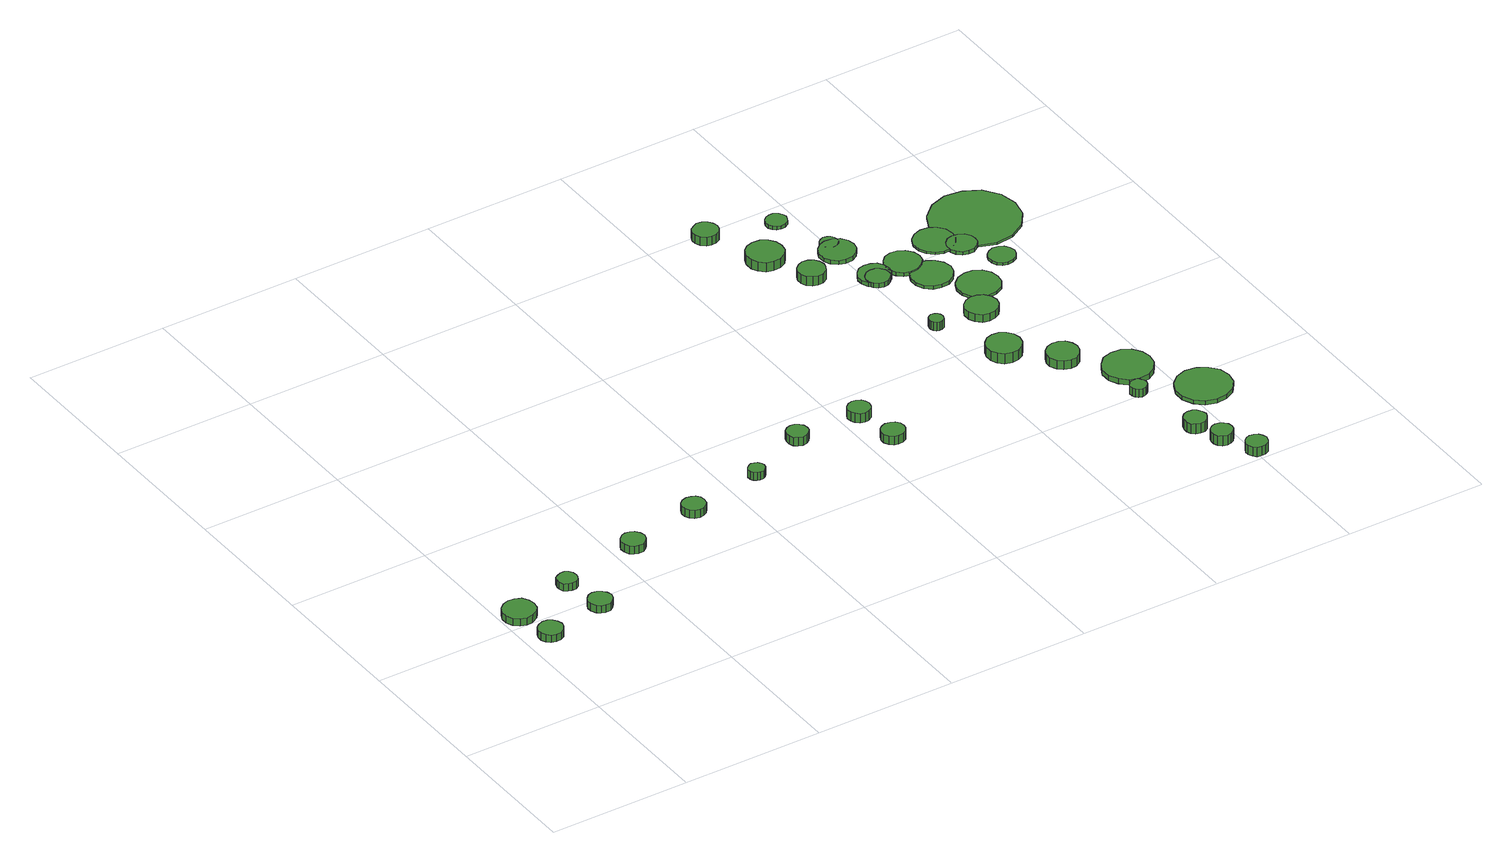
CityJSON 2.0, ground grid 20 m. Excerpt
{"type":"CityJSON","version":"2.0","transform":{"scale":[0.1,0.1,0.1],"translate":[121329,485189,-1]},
"CityObjects":{
"tree1":{"type":"SolitaryVegetationObject","attributes":{"function":"something"},"geometry":[{"type":"MultiSurface","lod":"1","boundaries":[[[0,1,2,3,4,5,6,7,8,9,10,11,12,13,14]],[[15,16,17,18,19,20,21,22,23,24,25,26,27,28,29]],[[0,29,28,1]],[[1,28,27,2]],[[2,27,26,3]],[[3,26,25,4]],[[4,25,24,5]],[[5,24,23,6]],[[6,23,22,7]],[[7,22,21,8]],[[8,21,20,9]],[[9,20,19,10]],[[10,19,18,11]],[[11,18,17,12]],[[12,17,16,13]],[[13,16,15,14]],[[14,15,29,0]]]}]},
"tree2":{"type":"SolitaryVegetationObject","attributes":{"function":"something"},"geometry":[{"type":"MultiSurface","lod":"1","boundaries":[[[30,31,32,33,34,35,36,37,38,39,40,41,42,43,44]],[[45,46,47,48,49,50,51,52,53,54,55,56,57,58,59]],[[30,59,58,31]],[[31,58,57,32]],[[32,57,56,33]],[[33,56,55,34]],[[34,55,54,35]],[[35,54,53,36]],[[36,53,52,37]],[[37,52,51,38]],[[38,51,50,39]],[[39,50,49,40]],[[40,49,48,41]],[[41,48,47,42]],[[42,47,46,43]],[[43,46,45,44]],[[44,45,59,30]]]}]},
"tree3":{"type":"SolitaryVegetationObject","attributes":{"function":"something"}},
"tree4":{"type":"SolitaryVegetationObject","attributes":{"function":"something"},"geometry":[{"type":"MultiSurface","lod":"1","boundaries":[[[60,61,62,63,64,65,66,67,68,69,70,71,72,73,74]],[[75,76,77,78,79,80,81,82,83,84,85,86,87,88,89]],[[60,89,88,61]],[[61,88,87,62]],[[62,87,86,63]],[[63,86,85,64]],[[64,85,84,65]],[[65,84,83,66]],[[66,83,82,67]],[[67,82,81,68]],[[68,81,80,69]],[[69,80,79,70]],[[70,79,78,71]],[[71,78,77,72]],[[72,77,76,73]],[[73,76,75,74]],[[74,75,89,60]]]}]},
"tree5":{"type":"SolitaryVegetationObject","attributes":{"function":"something"},"geometry":[{"type":"MultiSurface","lod":"1","boundaries":[[[90,91,92,93,94,95,96,97,98,99,100,101,102,103,104]],[[105,106,107,108,109,110,111,112,113,114,115,116,117,118,119]],[[90,119,118,91]],[[91,118,117,92]],[[92,117,116,93]],[[93,116,115,94]],[[94,115,114,95]],[[95,114,113,96]],[[96,113,112,97]],[[97,112,111,98]],[[98,111,110,99]],[[99,110,109,100]],[[100,109,108,101]],[[101,108,107,102]],[[102,107,106,103]],[[103,106,105,104]],[[104,105,119,90]]]}]},
"tree6":{"type":"SolitaryVegetationObject","attributes":{"function":"something"}},
"tree7":{"type":"SolitaryVegetationObject","attributes":{"function":"something"},"geometry":[{"type":"MultiSurface","lod":"1","boundaries":[[[120,121,122,123,124,125,126,127,128,129,130,131,132,133,134]],[[135,136,137,138,139,140,141,142,143,144,145,146,147,148,149]],[[120,149,148,121]],[[121,148,147,122]],[[122,147,146,123]],[[123,146,145,124]],[[124,145,144,125]],[[125,144,143,126]],[[126,143,142,127]],[[127,142,141,128]],[[128,141,140,129]],[[129,140,139,130]],[[130,139,138,131]],[[131,138,137,132]],[[132,137,136,133]],[[133,136,135,134]],[[134,135,149,120]]]}]},
"tree8":{"type":"SolitaryVegetationObject","attributes":{"function":"something"},"geometry":[{"type":"MultiSurface","lod":"1","boundaries":[[[150,151,152,153,154,155,156,157,158,159,160,161,162,163,164]],[[165,166,167,168,169,170,171,172,173,174,175,176,177,178,179]],[[150,179,178,151]],[[151,178,177,152]],[[152,177,176,153]],[[153,176,175,154]],[[154,175,174,155]],[[155,174,173,156]],[[156,173,172,157]],[[157,172,171,158]],[[158,171,170,159]],[[159,170,169,160]],[[160,169,168,161]],[[161,168,167,162]],[[162,167,166,163]],[[163,166,165,164]],[[164,165,179,150]]]}]},
"tree9":{"type":"SolitaryVegetationObject","attributes":{"function":"something"},"geometry":[{"type":"MultiSurface","lod":"1","boundaries":[[[180,181,182,183,184,185,186,187,188,189,190,191,192,193,194]],[[195,196,197,198,199,200,201,202,203,204,205,206,207,208,209]],[[180,209,208,181]],[[181,208,207,182]],[[182,207,206,183]],[[183,206,205,184]],[[184,205,204,185]],[[185,204,203,186]],[[186,203,202,187]],[[187,202,201,188]],[[188,201,200,189]],[[189,200,199,190]],[[190,199,198,191]],[[191,198,197,192]],[[192,197,196,193]],[[193,196,195,194]],[[194,195,209,180]]]}]},
"tree10":{"type":"SolitaryVegetationObject","attributes":{"function":"something"},"geometry":[{"type":"MultiSurface","lod":"1","boundaries":[[[210,211,212,213,214,215,216,217,218,219,220,221,222,223,224]],[[225,226,227,228,229,230,231,232,233,234,235,236,237,238,239]],[[210,239,238,211]],[[211,238,237,212]],[[212,237,236,213]],[[213,236,235,214]],[[214,235,234,215]],[[215,234,233,216]],[[216,233,232,217]],[[217,232,231,218]],[[218,231,230,219]],[[219,230,229,220]],[[220,229,228,221]],[[221,228,227,222]],[[222,227,226,223]],[[223,226,225,224]],[[224,225,239,210]]]}]},
"tree11":{"type":"SolitaryVegetationObject","attributes":{"function":"something"},"geometry":[{"type":"MultiSurface","lod":"1","boundaries":[[[240,241,242,243,244,245,246,247,248,249,250,251,252,253,254]],[[255,256,257,258,259,260,261,262,263,264,265,266,267,268,269]],[[240,269,268,241]],[[241,268,267,242]],[[242,267,266,243]],[[243,266,265,244]],[[244,265,264,245]],[[245,264,263,246]],[[246,263,262,247]],[[247,262,261,248]],[[248,261,260,249]],[[249,260,259,250]],[[250,259,258,251]],[[251,258,257,252]],[[252,257,256,253]],[[253,256,255,254]],[[254,255,269,240]]]}]},
"tree12":{"type":"SolitaryVegetationObject","attributes":{"function":"something"},"geometry":[{"type":"MultiSurface","lod":"1","boundaries":[[[270,271,272,273,274,275,276,277,278,279,280,281,282,283,284]],[[285,286,287,288,289,290,291,292,293,294,295,296,297,298,299]],[[270,299,298,271]],[[271,298,297,272]],[[272,297,296,273]],[[273,296,295,274]],[[274,295,294,275]],[[275,294,293,276]],[[276,293,292,277]],[[277,292,291,278]],[[278,291,290,279]],[[279,290,289,280]],[[280,289,288,281]],[[281,288,287,282]],[[282,287,286,283]],[[283,286,285,284]],[[284,285,299,270]]]}]},
"tree13":{"type":"SolitaryVegetationObject","attributes":{"function":"something"},"geometry":[{"type":"MultiSurface","lod":"1","boundaries":[[[300,301,302,303,304,305,306,307,308,309,310,311,312,313,314]],[[315,316,317,318,319,320,321,322,323,324,325,326,327,328,329]],[[300,329,328,301]],[[301,328,327,302]],[[302,327,326,303]],[[303,326,325,304]],[[304,325,324,305]],[[305,324,323,306]],[[306,323,322,307]],[[307,322,321,308]],[[308,321,320,309]],[[309,320,319,310]],[[310,319,318,311]],[[311,318,317,312]],[[312,317,316,313]],[[313,316,315,314]],[[314,315,329,300]]]}]},
"tree14":{"type":"SolitaryVegetationObject","attributes":{"function":"something"},"geometry":[{"type":"MultiSurface","lod":"1","boundaries":[[[330,331,332,333,334,335,336,337,338,339,340,341,342,343,344]],[[345,346,347,348,349,350,351,352,353,354,355,356,357,358,359]],[[330,359,358,331]],[[331,358,357,332]],[[332,357,356,333]],[[333,356,355,334]],[[334,355,354,335]],[[335,354,353,336]],[[336,353,352,337]],[[337,352,351,338]],[[338,351,350,339]],[[339,350,349,340]],[[340,349,348,341]],[[341,348,347,342]],[[342,347,346,343]],[[343,346,345,344]],[[344,345,359,330]]]}]},
"tree15":{"type":"SolitaryVegetationObject","attributes":{"function":"something"}},
"tree16":{"type":"SolitaryVegetationObject","attributes":{"function":"something"},"geometry":[{"type":"MultiSurface","lod":"1","boundaries":[[[360,361,362,363,364,365,366,367,368,369,370,371,372,373,374]],[[375,376,377,378,379,380,381,382,383,384,385,386,387,388,389]],[[360,389,388,361]],[[361,388,387,362]],[[362,387,386,363]],[[363,386,385,364]],[[364,385,384,365]],[[365,384,383,366]],[[366,383,382,367]],[[367,382,381,368]],[[368,381,380,369]],[[369,380,379,370]],[[370,379,378,371]],[[371,378,377,372]],[[372,377,376,373]],[[373,376,375,374]],[[374,375,389,360]]]}]},
"tree17":{"type":"SolitaryVegetationObject","attributes":{"function":"something"}},
"tree18":{"type":"SolitaryVegetationObject","attributes":{"function":"something"},"geometry":[{"type":"MultiSurface","lod":"1","boundaries":[[[390,391,392,393,394,395,396,397,398,399,400,401,402,403,404]],[[405,406,407,408,409,410,411,412,413,414,415,416,417,418,419]],[[390,419,418,391]],[[391,418,417,392]],[[392,417,416,393]],[[393,416,415,394]],[[394,415,414,395]],[[395,414,413,396]],[[396,413,412,397]],[[397,412,411,398]],[[398,411,410,399]],[[399,410,409,400]],[[400,409,408,401]],[[401,408,407,402]],[[402,407,406,403]],[[403,406,405,404]],[[404,405,419,390]]]}]},
"tree19":{"type":"SolitaryVegetationObject","attributes":{"function":"something"}},
"tree20":{"type":"SolitaryVegetationObject","attributes":{"function":"something"},"geometry":[{"type":"MultiSurface","lod":"1","boundaries":[[[420,421,422,423,424,425,426,427,428,429,430,431,432,433,434]],[[435,436,437,438,439,440,441,442,443,444,445,446,447,448,449]],[[420,449,448,421]],[[421,448,447,422]],[[422,447,446,423]],[[423,446,445,424]],[[424,445,444,425]],[[425,444,443,426]],[[426,443,442,427]],[[427,442,441,428]],[[428,441,440,429]],[[429,440,439,430]],[[430,439,438,431]],[[431,438,437,432]],[[432,437,436,433]],[[433,436,435,434]],[[434,435,449,420]]]}]},
"tree21":{"type":"SolitaryVegetationObject","attributes":{"function":"something"}},
"tree22":{"type":"SolitaryVegetationObject","attributes":{"function":"something"}},
"tree23":{"type":"SolitaryVegetationObject","attributes":{"function":"something"},"geometry":[{"type":"MultiSurface","lod":"1","boundaries":[[[450,451,452,453,454,455,456,457,458,459,460,461,462,463,464]],[[465,466,467,468,469,470,471,472,473,474,475,476,477,478,479]],[[450,479,478,451]],[[451,478,477,452]],[[452,477,476,453]],[[453,476,475,454]],[[454,475,474,455]],[[455,474,473,456]],[[456,473,472,457]],[[457,472,471,458]],[[458,471,470,459]],[[459,470,469,460]],[[460,469,468,461]],[[461,468,467,462]],[[462,467,466,463]],[[463,466,465,464]],[[464,465,479,450]]]}]},
"tree24":{"type":"SolitaryVegetationObject","attributes":{"function":"something"},"geometry":[{"type":"MultiSurface","lod":"1","boundaries":[[[480,481,482,483,484,485,486,487,488,489,490,491,492,493,494]],[[495,496,497,498,499,500,501,502,503,504,505,506,507,508,509]],[[480,509,508,481]],[[481,508,507,482]],[[482,507,506,483]],[[483,506,505,484]],[[484,505,504,485]],[[485,504,503,486]],[[486,503,502,487]],[[487,502,501,488]],[[488,501,500,489]],[[489,500,499,490]],[[490,499,498,491]],[[491,498,497,492]],[[492,497,496,493]],[[493,496,495,494]],[[494,495,509,480]]]}]},
"tree25":{"type":"SolitaryVegetationObject","attributes":{"function":"something"},"geometry":[{"type":"MultiSurface","lod":"1","boundaries":[[[510,511,512,513,514,515,516,517,518,519,520,521,522,523,524]],[[525,526,527,528,529,530,531,532,533,534,535,536,537,538,539]],[[510,539,538,511]],[[511,538,537,512]],[[512,537,536,513]],[[513,536,535,514]],[[514,535,534,515]],[[515,534,533,516]],[[516,533,532,517]],[[517,532,531,518]],[[518,531,530,519]],[[519,530,529,520]],[[520,529,528,521]],[[521,528,527,522]],[[522,527,526,523]],[[523,526,525,524]],[[524,525,539,510]]]}]},
"tree26":{"type":"SolitaryVegetationObject","attributes":{"function":"something"},"geometry":[{"type":"MultiSurface","lod":"1","boundaries":[[[540,541,542,543,544,545,546,547,548,549,550,551,552,553,554]],[[555,556,557,558,559,560,561,562,563,564,565,566,567,568,569]],[[540,569,568,541]],[[541,568,567,542]],[[542,567,566,543]],[[543,566,565,544]],[[544,565,564,545]],[[545,564,563,546]],[[546,563,562,547]],[[547,562,561,548]],[[548,561,560,549]],[[549,560,559,550]],[[550,559,558,551]],[[551,558,557,552]],[[552,557,556,553]],[[553,556,555,554]],[[554,555,569,540]]]}]},
"tree27":{"type":"SolitaryVegetationObject","attributes":{"function":"something"},"geometry":[{"type":"MultiSurface","lod":"1","boundaries":[[[570,571,572,573,574,575,576,577,578,579,580,581,582,583,584]],[[585,586,587,588,589,590,591,592,593,594,595,596,597,598,599]],[[570,599,598,571]],[[571,598,597,572]],[[572,597,596,573]],[[573,596,595,574]],[[574,595,594,575]],[[575,594,593,576]],[[576,593,592,577]],[[577,592,591,578]],[[578,591,590,579]],[[579,590,589,580]],[[580,589,588,581]],[[581,588,587,582]],[[582,587,586,583]],[[583,586,585,584]],[[584,585,599,570]]]}]},
"tree28":{"type":"SolitaryVegetationObject","attributes":{"function":"something"},"geometry":[{"type":"MultiSurface","lod":"1","boundaries":[[[600,601,602,603,604,605,606,607,608,609,610,611,612,613,614]],[[615,616,617,618,619,620,621,622,623,624,625,626,627,628,629]],[[600,629,628,601]],[[601,628,627,602]],[[602,627,626,603]],[[603,626,625,604]],[[604,625,624,605]],[[605,624,623,606]],[[606,623,622,607]],[[607,622,621,608]],[[608,621,620,609]],[[609,620,619,610]],[[610,619,618,611]],[[611,618,617,612]],[[612,617,616,613]],[[613,616,615,614]],[[614,615,629,600]]]}]},
"tree29":{"type":"SolitaryVegetationObject","attributes":{"function":"something"},"geometry":[{"type":"MultiSurface","lod":"1","boundaries":[[[630,631,632,633,634,635,636,637,638,639,640,641,642,643,644]],[[645,646,647,648,649,650,651,652,653,654,655,656,657,658,659]],[[630,659,658,631]],[[631,658,657,632]],[[632,657,656,633]],[[633,656,655,634]],[[634,655,654,635]],[[635,654,653,636]],[[636,653,652,637]],[[637,652,651,638]],[[638,651,650,639]],[[639,650,649,640]],[[640,649,648,641]],[[641,648,647,642]],[[642,647,646,643]],[[643,646,645,644]],[[644,645,659,630]]]}]},
"tree30":{"type":"SolitaryVegetationObject","attributes":{"function":"something"},"geometry":[{"type":"MultiSurface","lod":"1","boundaries":[[[660,661,662,663,664,665,666,667,668,669,670,671,672,673,674]],[[675,676,677,678,679,680,681,682,683,684,685,686,687,688,689]],[[660,689,688,661]],[[661,688,687,662]],[[662,687,686,663]],[[663,686,685,664]],[[664,685,684,665]],[[665,684,683,666]],[[666,683,682,667]],[[667,682,681,668]],[[668,681,680,669]],[[669,680,679,670]],[[670,679,678,671]],[[671,678,677,672]],[[672,677,676,673]],[[673,676,675,674]],[[674,675,689,660]]]}]},
"tree31":{"type":"SolitaryVegetationObject","attributes":{"function":"something"},"geometry":[{"type":"MultiSurface","lod":"1","boundaries":[[[690,691,692,693,694,695,696,697,698,699,700,701,702,703,704]],[[705,706,707,708,709,710,711,712,713,714,715,716,717,718,719]],[[690,719,718,691]],[[691,718,717,692]],[[692,717,716,693]],[[693,716,715,694]],[[694,715,714,695]],[[695,714,713,696]],[[696,713,712,697]],[[697,712,711,698]],[[698,711,710,699]],[[699,710,709,700]],[[700,709,708,701]],[[701,708,707,702]],[[702,707,706,703]],[[703,706,705,704]],[[704,705,719,690]]]}]},
"tree32":{"type":"SolitaryVegetationObject","attributes":{"function":"something"},"geometry":[{"type":"MultiSurface","lod":"1","boundaries":[[[720,721,722,723,724,725,726,727,728,729,730,731,732,733,734]],[[735,736,737,738,739,740,741,742,743,744,745,746,747,748,749]],[[720,749,748,721]],[[721,748,747,722]],[[722,747,746,723]],[[723,746,745,724]],[[724,745,744,725]],[[725,744,743,726]],[[726,743,742,727]],[[727,742,741,728]],[[728,741,740,729]],[[729,740,739,730]],[[730,739,738,731]],[[731,738,737,732]],[[732,737,736,733]],[[733,736,735,734]],[[734,735,749,720]]]}]},
"tree33":{"type":"SolitaryVegetationObject","attributes":{"function":"something"},"geometry":[{"type":"MultiSurface","lod":"1","boundaries":[[[750,751,752,753,754,755,756,757,758,759,760,761,762,763,764]],[[765,766,767,768,769,770,771,772,773,774,775,776,777,778,779]],[[750,779,778,751]],[[751,778,777,752]],[[752,777,776,753]],[[753,776,775,754]],[[754,775,774,755]],[[755,774,773,756]],[[756,773,772,757]],[[757,772,771,758]],[[758,771,770,759]],[[759,770,769,760]],[[760,769,768,761]],[[761,768,767,762]],[[762,767,766,763]],[[763,766,765,764]],[[764,765,779,750]]]}]},
"tree34":{"type":"SolitaryVegetationObject","attributes":{"function":"something"},"geometry":[{"type":"MultiSurface","lod":"1","boundaries":[[[780,781,782,783,784,785,786,787,788,789,790,791,792,793,794]],[[795,796,797,798,799,800,801,802,803,804,805,806,807,808,809]],[[780,809,808,781]],[[781,808,807,782]],[[782,807,806,783]],[[783,806,805,784]],[[784,805,804,785]],[[785,804,803,786]],[[786,803,802,787]],[[787,802,801,788]],[[788,801,800,789]],[[789,800,799,790]],[[790,799,798,791]],[[791,798,797,792]],[[792,797,796,793]],[[793,796,795,794]],[[794,795,809,780]]]}]},
"tree35":{"type":"SolitaryVegetationObject","attributes":{"function":"something"},"geometry":[{"type":"MultiSurface","lod":"1","boundaries":[[[810,811,812,813,814,815,816,817,818,819,820,821,822,823,824]],[[825,826,827,828,829,830,831,832,833,834,835,836,837,838,839]],[[810,839,838,811]],[[811,838,837,812]],[[812,837,836,813]],[[813,836,835,814]],[[814,835,834,815]],[[815,834,833,816]],[[816,833,832,817]],[[817,832,831,818]],[[818,831,830,819]],[[819,830,829,820]],[[820,829,828,821]],[[821,828,827,822]],[[822,827,826,823]],[[823,826,825,824]],[[824,825,839,810]]]}]},
"tree36":{"type":"SolitaryVegetationObject","attributes":{"function":"something"},"geometry":[{"type":"MultiSurface","lod":"1","boundaries":[[[840,841,842,843,844,845,846,847,848,849,850,851,852,853,854]],[[855,856,857,858,859,860,861,862,863,864,865,866,867,868,869]],[[840,869,868,841]],[[841,868,867,842]],[[842,867,866,843]],[[843,866,865,844]],[[844,865,864,845]],[[845,864,863,846]],[[846,863,862,847]],[[847,862,861,848]],[[848,861,860,849]],[[849,860,859,850]],[[850,859,858,851]],[[851,858,857,852]],[[852,857,856,853]],[[853,856,855,854]],[[854,855,869,840]]]}]},
"tree37":{"type":"SolitaryVegetationObject","attributes":{"function":"something"},"geometry":[{"type":"MultiSurface","lod":"1","boundaries":[[[870,871,872,873,874,875,876,877,878,879,880,881,882,883,884]],[[885,886,887,888,889,890,891,892,893,894,895,896,897,898,899]],[[870,899,898,871]],[[871,898,897,872]],[[872,897,896,873]],[[873,896,895,874]],[[874,895,894,875]],[[875,894,893,876]],[[876,893,892,877]],[[877,892,891,878]],[[878,891,890,879]],[[879,890,889,880]],[[880,889,888,881]],[[881,888,887,882]],[[882,887,886,883]],[[883,886,885,884]],[[884,885,899,870]]]}]},
"tree38":{"type":"SolitaryVegetationObject","attributes":{"function":"something"}},
"tree39":{"type":"SolitaryVegetationObject","attributes":{"function":"something"},"geometry":[{"type":"MultiSurface","lod":"1","boundaries":[[[900,901,902,903,904,905,906,907,908,909,910,911,912,913,914]],[[915,916,917,918,919,920,921,922,923,924,925,926,927,928,929]],[[900,929,928,901]],[[901,928,927,902]],[[902,927,926,903]],[[903,926,925,904]],[[904,925,924,905]],[[905,924,923,906]],[[906,923,922,907]],[[907,922,921,908]],[[908,921,920,909]],[[909,920,919,910]],[[910,919,918,911]],[[911,918,917,912]],[[912,917,916,913]],[[913,916,915,914]],[[914,915,929,900]]]}]},
"tree40":{"type":"SolitaryVegetationObject","attributes":{"function":"something"},"geometry":[{"type":"MultiSurface","lod":"1","boundaries":[[[930,931,932,933,934,935,936,937,938,939,940,941,942,943,944]],[[945,946,947,948,949,950,951,952,953,954,955,956,957,958,959]],[[930,959,958,931]],[[931,958,957,932]],[[932,957,956,933]],[[933,956,955,934]],[[934,955,954,935]],[[935,954,953,936]],[[936,953,952,937]],[[937,952,951,938]],[[938,951,950,939]],[[939,950,949,940]],[[940,949,948,941]],[[941,948,947,942]],[[942,947,946,943]],[[943,946,945,944]],[[944,945,959,930]]]}]},
"tree41":{"type":"SolitaryVegetationObject","attributes":{"function":"something"},"geometry":[{"type":"MultiSurface","lod":"1","boundaries":[[[960,961,962,963,964,965,966,967,968,969,970,971,972,973,974]],[[975,976,977,978,979,980,981,982,983,984,985,986,987,988,989]],[[960,989,988,961]],[[961,988,987,962]],[[962,987,986,963]],[[963,986,985,964]],[[964,985,984,965]],[[965,984,983,966]],[[966,983,982,967]],[[967,982,981,968]],[[968,981,980,969]],[[969,980,979,970]],[[970,979,978,971]],[[971,978,977,972]],[[972,977,976,973]],[[973,976,975,974]],[[974,975,989,960]]]}]},
"tree42":{"type":"SolitaryVegetationObject","attributes":{"function":"something"},"geometry":[{"type":"MultiSurface","lod":"1","boundaries":[[[990,991,992,993,994,995,996,997,998,999,1000,1001,1002,1003,1004]],[[1005,1006,1007,1008,1009,1010,1011,1012,1013,1014,1015,1016,1017,1018,1019]],[[990,1019,1018,991]],[[991,1018,1017,992]],[[992,1017,1016,993]],[[993,1016,1015,994]],[[994,1015,1014,995]],[[995,1014,1013,996]],[[996,1013,1012,997]],[[997,1012,1011,998]],[[998,1011,1010,999]],[[999,1010,1009,1000]],[[1000,1009,1008,1001]],[[1001,1008,1007,1002]],[[1002,1007,1006,1003]],[[1003,1006,1005,1004]],[[1004,1005,1019,990]]]}]},
"tree43":{"type":"SolitaryVegetationObject","attributes":{"function":"something"},"geometry":[{"type":"MultiSurface","lod":"1","boundaries":[[[1020,1021,1022,1023,1024,1025,1026,1027,1028,1029,1030,1031,1032,1033,1034]],[[1035,1036,1037,1038,1039,1040,1041,1042,1043,1044,1045,1046,1047,1048,1049]],[[1020,1049,1048,1021]],[[1021,1048,1047,1022]],[[1022,1047,1046,1023]],[[1023,1046,1045,1024]],[[1024,1045,1044,1025]],[[1025,1044,1043,1026]],[[1026,1043,1042,1027]],[[1027,1042,1041,1028]],[[1028,1041,1040,1029]],[[1029,1040,1039,1030]],[[1030,1039,1038,1031]],[[1031,1038,1037,1032]],[[1032,1037,1036,1033]],[[1033,1036,1035,1034]],[[1034,1035,1049,1020]]]}]}
},
"vertices":[
[52,163,15],[50,170,15],[46,175,15],[40,179,15],[33,180,15],[26,177,15],[21,173,15],[18,166,15],[18,159,15],[21,153,15],[26,148,15],[33,146,15],[40,147,15],[46,150,15],[50,156,15],[50,156,4],[46,150,4],[40,147,4],[33,146,4],[26,148,4],[21,153,4],[18,159,4],[18,166,4],[21,173,4],[26,177,4],[33,180,4],[40,179,4],[46,175,4],[50,170,4],[52,163,4],
[47,220,15],[45,229,15],[40,237,15],[31,241,15],[22,242,15],[13,239,15],[6,233,15],[2,224,15],[2,215,15],[6,206,15],[13,200,15],[22,197,15],[31,198,15],[40,203,15],[45,210,15],[45,210,4],[40,203,4],[31,198,4],[22,197,4],[13,200,4],[6,206,4],[2,215,4],[2,224,4],[6,233,4],[13,239,4],[22,242,4],[31,241,4],[40,237,4],[45,229,4],[47,220,4],
[139,182,15],[137,189,15],[133,194,15],[127,198,15],[120,199,15],[114,197,15],[109,192,15],[106,186,15],[106,179,15],[109,172,15],[114,168,15],[120,166,15],[127,166,15],[133,170,15],[137,175,15],[137,175,4],[133,170,4],[127,166,4],[120,166,4],[114,168,4],[109,172,4],[106,179,4],[106,186,4],[109,192,4],[114,197,4],[120,199,4],[127,198,4],[133,194,4],[137,189,4],[139,182,4],
[126,243,15],[125,249,15],[122,254,15],[117,257,15],[111,257,15],[106,255,15],[101,252,15],[99,246,15],[99,241,15],[101,235,15],[106,231,15],[111,230,15],[117,230,15],[122,233,15],[125,238,15],[125,238,4],[122,233,4],[117,230,4],[111,230,4],[106,231,4],[101,235,4],[99,241,4],[99,246,4],[101,252,4],[106,255,4],[111,257,4],[117,257,4],[122,254,4],[125,249,4],[126,243,4],
[246,269,15],[244,276,15],[240,282,15],[234,285,15],[227,286,15],[221,284,15],[216,279,15],[213,273,15],[213,266,15],[216,259,15],[221,255,15],[227,253,15],[234,253,15],[240,257,15],[244,262,15],[244,262,3],[240,257,3],[234,253,3],[227,253,3],[221,255,3],[216,259,3],[213,266,3],[213,273,3],[216,279,3],[221,284,3],[227,286,3],[234,285,3],[240,282,3],[244,276,3],[246,269,3],
[352,293,15],[351,300,15],[347,305,15],[341,308,15],[335,309,15],[328,307,15],[323,303,15],[320,296,15],[320,290,15],[323,284,15],[328,279,15],[335,277,15],[341,278,15],[347,281,15],[351,286,15],[351,286,3],[347,281,3],[341,278,3],[335,277,3],[328,279,3],[323,284,3],[320,290,3],[320,296,3],[323,303,3],[328,307,3],[335,309,3],[341,308,3],[347,305,3],[351,300,3],[352,293,3],
[457,316,15],[456,320,15],[453,324,15],[449,326,15],[444,327,15],[440,325,15],[436,322,15],[434,318,15],[434,313,15],[436,309,15],[440,306,15],[444,305,15],[449,305,15],[453,307,15],[456,311,15],[456,311,3],[453,307,3],[449,305,3],[444,305,3],[440,306,3],[436,309,3],[434,313,3],[434,318,3],[436,322,3],[440,325,3],[444,327,3],[449,326,3],[453,324,3],[456,320,3],[457,316,3],
[547,354,16],[546,360,16],[542,365,16],[537,368,16],[531,369,16],[525,367,16],[520,363,16],[518,357,16],[518,351,16],[520,345,16],[525,341,16],[531,339,16],[537,340,16],[542,343,16],[546,348,16],[546,348,3],[542,343,3],[537,340,3],[531,339,3],[525,341,3],[520,345,3],[518,351,3],[518,357,3],[520,363,3],[525,367,3],[531,369,3],[537,368,3],[542,365,3],[546,360,3],[547,354,3],
[652,292,15],[651,299,15],[647,304,15],[641,307,15],[634,308,15],[628,306,15],[623,302,15],[620,295,15],[620,289,15],[623,283,15],[628,278,15],[634,276,15],[641,277,15],[647,280,15],[651,286,15],[651,286,2],[647,280,2],[641,277,2],[634,276,2],[628,278,2],[623,283,2],[620,289,2],[620,295,2],[623,302,2],[628,306,2],[634,308,2],[641,307,2],[647,304,2],[651,299,2],[652,292,2],
[642,356,16],[640,362,16],[637,367,16],[631,370,16],[625,371,16],[619,369,16],[614,365,16],[611,359,16],[611,352,16],[614,347,16],[619,342,16],[625,340,16],[631,341,16],[637,344,16],[640,349,16],[640,349,2],[637,344,2],[631,341,2],[625,340,2],[619,342,2],[614,347,2],[611,352,2],[611,359,2],[614,365,2],[619,369,2],[625,371,2],[631,370,2],[637,367,2],[640,362,2],[642,356,2],
[698,790,15],[696,797,15],[692,803,15],[686,807,15],[678,808,15],[672,805,15],[666,801,15],[663,794,15],[663,787,15],[666,780,15],[672,775,15],[678,773,15],[686,774,15],[692,777,15],[696,783,15],[696,783,2],[692,777,2],[686,774,2],[678,773,2],[672,775,2],[666,780,2],[663,787,2],[663,794,2],[666,801,2],[672,805,2],[678,808,2],[686,807,2],[692,803,2],[696,797,2],[698,790,2],
[741,708,16],[739,718,16],[733,726,16],[724,732,16],[713,733,16],[703,730,16],[695,723,16],[691,713,16],[691,702,16],[695,693,16],[703,686,16],[713,683,16],[724,684,16],[733,689,16],[739,697,16],[739,697,2],[733,689,2],[724,684,2],[713,683,2],[703,686,2],[695,693,2],[691,702,2],[691,713,2],[695,723,2],[703,730,2],[713,733,2],[724,732,2],[733,726,2],[739,718,2],[741,708,2],
[763,644,16],[761,652,16],[757,658,16],[750,662,16],[742,663,16],[735,660,16],[729,655,16],[726,648,16],[726,640,16],[729,633,16],[735,628,16],[742,626,16],[750,626,16],[757,630,16],[761,637,16],[761,637,2],[757,630,2],[750,626,2],[742,626,2],[735,628,2],[729,633,2],[726,640,2],[726,648,2],[729,655,2],[735,660,2],[742,663,2],[750,662,2],[757,658,2],[761,652,2],[763,644,2],
[826,468,15],[825,472,15],[823,475,15],[819,477,15],[815,478,15],[811,476,15],[808,474,15],[807,470,15],[807,466,15],[808,462,15],[811,459,15],[815,458,15],[819,458,15],[823,460,15],[825,464,15],[825,464,2],[823,460,2],[819,458,2],[815,458,2],[811,459,2],[808,462,2],[807,466,2],[807,470,2],[808,474,2],[811,476,2],[815,478,2],[819,477,2],[823,475,2],[825,472,2],[826,468,2],
[879,372,17],[877,382,17],[871,390,17],[863,395,17],[853,396,17],[843,393,17],[836,386,17],[832,377,17],[832,367,17],[836,358,17],[843,351,17],[853,348,17],[863,349,17],[871,354,17],[877,362,17],[877,362,2],[871,354,2],[863,349,2],[853,348,2],[843,351,2],[836,358,2],[832,367,2],[832,377,2],[836,386,2],[843,393,2],[853,396,2],[863,395,2],[871,390,2],[877,382,2],[879,372,2],
[827,592,9],[826,599,9],[821,605,9],[816,608,9],[809,609,9],[802,607,9],[797,602,9],[794,596,9],[794,589,9],[797,583,9],[802,578,9],[809,576,9],[816,577,9],[821,580,9],[826,586,9],[826,586,2],[821,580,2],[816,577,2],[809,576,2],[802,578,2],[797,583,2],[794,589,2],[794,596,2],[797,602,2],[802,607,2],[809,609,2],[816,608,2],[821,605,2],[826,599,2],[827,592,2],
[833,601,8],[831,610,8],[826,618,8],[818,622,8],[809,623,8],[800,621,8],[793,614,8],[789,606,8],[789,597,8],[793,588,8],[800,582,8],[809,579,8],[818,580,8],[826,585,8],[831,592,8],[831,592,2],[826,585,2],[818,580,2],[809,579,2],[800,582,2],[793,588,2],[789,597,2],[789,606,2],[793,614,2],[800,621,2],[809,623,2],[818,622,2],[826,618,2],[831,610,2],[833,601,2],
[984,104,16],[982,110,16],[978,116,16],[973,119,16],[966,120,16],[960,118,16],[955,113,16],[953,107,16],[953,101,16],[955,95,16],[960,91,16],[966,89,16],[973,89,16],[978,92,16],[982,98,16],[982,98,1],[978,92,1],[973,89,1],[966,89,1],[960,91,1],[955,95,1],[953,101,1],[953,107,1],[955,113,1],[960,118,1],[966,120,1],[973,119,1],[978,116,1],[982,110,1],[984,104,1],
[996,63,16],[995,69,16],[991,74,16],[986,77,16],[980,78,16],[974,76,16],[969,72,16],[967,66,16],[967,60,16],[969,54,16],[974,50,16],[980,48,16],[986,49,16],[991,52,16],[995,57,16],[995,57,1],[991,52,1],[986,49,1],[980,48,1],[974,50,1],[969,54,1],[967,60,1],[967,66,1],[969,72,1],[974,76,1],[980,78,1],[986,77,1],[991,74,1],[995,69,1],[996,63,1],
[825,670,8],[823,680,8],[817,689,8],[808,694,8],[797,695,8],[788,692,8],[780,685,8],[776,676,8],[776,665,8],[780,656,8],[788,649,8],[797,646,8],[808,647,8],[817,652,8],[823,660,8],[823,660,2],[817,652,2],[808,647,2],[797,646,2],[788,649,2],[780,656,2],[776,665,2],[776,676,2],[780,685,2],[788,692,2],[797,695,2],[808,694,2],[817,689,2],[823,680,2],[825,670,2],
[788,769,7],[786,775,7],[783,779,7],[777,783,7],[771,783,7],[765,781,7],[761,777,7],[758,772,7],[758,765,7],[761,760,7],[765,756,7],[771,754,7],[777,755,7],[783,758,7],[786,763,7],[786,763,2],[783,758,2],[777,755,2],[771,754,2],[765,756,2],[761,760,2],[758,765,2],[758,772,2],[761,777,2],[765,781,2],[771,783,2],[777,783,2],[783,779,2],[786,775,2],[788,769,2],
[932,320,14],[930,329,14],[925,337,14],[917,341,14],[908,342,14],[899,339,14],[892,333,14],[888,325,14],[888,316,14],[892,307,14],[899,301,14],[908,298,14],[917,299,14],[925,304,14],[930,311,14],[930,311,1],[925,304,1],[917,299,1],[908,298,1],[899,301,1],[892,307,1],[888,316,1],[888,325,1],[892,333,1],[899,339,1],[908,342,1],[917,341,1],[925,337,1],[930,329,1],[932,320,1],
[813,690,8],[812,695,8],[809,700,8],[805,702,8],[800,703,8],[795,701,8],[791,698,8],[789,693,8],[789,688,8],[791,683,8],[795,680,8],[800,678,8],[805,679,8],[809,681,8],[812,685,8],[812,685,2],[809,681,2],[805,679,2],[800,678,2],[795,680,2],[791,683,2],[789,688,2],[789,693,2],[791,698,2],[795,701,2],[800,703,2],[805,702,2],[809,700,2],[812,695,2],[813,690,2],
[1020,19,15],[1018,25,15],[1015,30,15],[1009,33,15],[1003,34,15],[997,32,15],[993,28,15],[990,22,15],[990,16,15],[993,11,15],[997,6,15],[1003,5,15],[1009,5,15],[1015,8,15],[1018,13,15],[1018,13,1],[1015,8,1],[1009,5,1],[1003,5,1],[997,6,1],[993,11,1],[990,16,1],[990,22,1],[993,28,1],[997,32,1],[1003,34,1],[1009,33,1],[1015,30,1],[1018,25,1],[1020,19,1],
[962,208,13],[961,212,13],[958,216,13],[954,219,13],[949,219,13],[944,218,13],[941,214,13],[939,210,13],[939,205,13],[941,201,13],[944,198,13],[949,196,13],[954,197,13],[958,199,13],[961,203,13],[961,203,1],[958,199,1],[954,197,1],[949,196,1],[944,198,1],[941,201,1],[939,205,1],[939,210,1],[941,214,1],[944,218,1],[949,219,1],[954,219,1],[958,216,1],[961,212,1],[962,208,1],
[904,463,13],[902,472,13],[896,480,13],[888,484,13],[879,485,13],[870,482,13],[863,476,13],[859,468,13],[859,458,13],[863,450,13],[870,443,13],[879,441,13],[888,442,13],[896,446,13],[902,454,13],[902,454,2],[896,446,2],[888,442,2],[879,441,2],[870,443,2],[863,450,2],[859,458,2],[859,468,2],[863,476,2],[870,482,2],[879,485,2],[888,484,2],[896,480,2],[902,472,2],[904,463,2],
[880,603,8],[878,613,8],[871,622,8],[862,627,8],[852,628,8],[842,625,8],[835,618,8],[830,608,8],[830,598,8],[835,589,8],[842,582,8],[852,579,8],[862,580,8],[871,585,8],[878,593,8],[878,593,2],[871,585,2],[862,580,2],[852,579,2],[842,582,2],[835,589,2],[830,598,2],[830,608,2],[835,618,2],[842,625,2],[852,628,2],[862,627,2],[871,622,2],[878,613,2],[880,603,2],
[901,563,7],[898,575,7],[891,584,7],[881,590,7],[869,592,7],[858,588,7],[849,580,7],[844,569,7],[844,557,7],[849,546,7],[858,538,7],[869,535,7],[881,536,7],[891,542,7],[898,552,7],[898,552,2],[891,542,2],[881,536,2],[869,535,2],[858,538,2],[849,546,2],[844,557,2],[844,569,2],[849,580,2],[858,588,2],[869,592,2],[881,590,2],[891,584,2],[898,575,2],[901,563,2],
[1000,257,9],[997,270,9],[989,282,9],[977,289,9],[963,290,9],[949,286,9],[939,276,9],[933,264,9],[933,249,9],[939,237,9],[949,227,9],[963,223,9],[977,224,9],[989,231,9],[997,243,9],[997,243,1],[989,231,1],[977,224,1],[963,223,1],[949,227,1],[939,237,1],[933,249,1],[933,264,1],[939,276,1],[949,286,1],[963,290,1],[977,289,1],[989,282,1],[997,270,1],[1000,257,1],
[939,513,6],[937,525,6],[930,535,6],[919,541,6],[907,542,6],[895,538,6],[886,530,6],[881,519,6],[881,507,6],[886,495,6],[895,487,6],[907,484,6],[919,485,6],[930,491,6],[937,501,6],[937,501,2],[930,491,2],[919,485,2],[907,484,2],[895,487,2],[886,495,2],[881,507,2],[881,519,2],[886,530,2],[895,538,2],[907,542,2],[919,541,2],[930,535,2],[937,525,2],[939,513,2],
[1062,170,7],[1059,186,7],[1049,198,7],[1036,206,7],[1020,208,7],[1005,203,7],[994,193,7],[987,178,7],[987,163,7],[994,148,7],[1005,138,7],[1020,133,7],[1036,135,7],[1049,142,7],[1059,155,7],[1059,155,1],[1049,142,1],[1036,135,1],[1020,133,1],[1005,138,1],[994,148,1],[987,163,1],[987,178,1],[994,193,1],[1005,203,1],[1020,208,1],[1036,206,1],[1049,198,1],[1059,186,1],[1062,170,1],
[944,625,5],[942,637,5],[935,646,5],[925,652,5],[913,653,5],[902,649,5],[894,642,5],[889,631,5],[889,619,5],[894,609,5],[902,601,5],[913,597,5],[925,598,5],[935,604,5],[942,614,5],[942,614,2],[935,604,2],[925,598,2],[913,597,2],[902,601,2],[894,609,2],[889,619,2],[889,631,2],[894,642,2],[902,649,2],[913,653,2],[925,652,2],[935,646,2],[942,637,2],[944,625,2],
[961,599,6],[960,607,6],[955,614,6],[947,618,6],[939,619,6],[931,617,6],[925,611,6],[922,604,6],[922,595,6],[925,588,6],[931,582,6],[939,580,6],[947,580,6],[955,585,6],[960,591,6],[960,591,1],[955,585,1],[947,580,1],[939,580,1],[931,582,1],[925,588,1],[922,595,1],[922,604,1],[925,611,1],[931,617,1],[939,619,1],[947,618,1],[955,614,1],[960,607,1],[961,599,1],
[989,551,5],[987,559,5],[983,565,5],[976,569,5],[968,570,5],[961,567,5],[955,562,5],[952,555,5],[952,547,5],[955,540,5],[961,535,5],[968,533,5],[976,534,5],[983,538,5],[987,544,5],[987,544,1],[983,538,1],[976,534,1],[968,533,1],[961,535,1],[955,540,1],[952,547,1],[952,555,1],[955,562,1],[961,567,1],[968,570,1],[976,569,1],[983,565,1],[987,559,1],[989,551,1],
[1048,639,4],[1043,664,4],[1028,685,4],[1006,697,4],[981,700,4],[957,692,4],[938,675,4],[927,652,4],[927,626,4],[938,603,4],[957,586,4],[981,578,4],[1006,581,4],[1028,594,4],[1043,614,4],[1043,614,1],[1028,594,1],[1006,581,1],[981,578,1],[957,586,1],[938,603,1],[927,626,1],[927,652,1],[938,675,1],[957,692,1],[981,700,1],[1006,697,1],[1028,685,1],[1043,664,1],[1048,639,1]
]}
